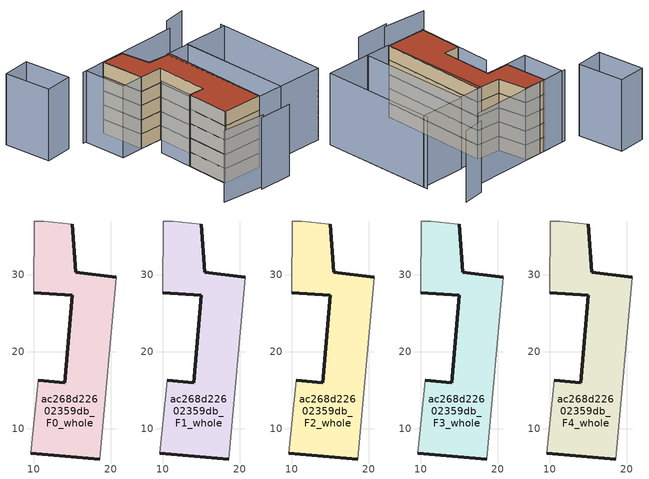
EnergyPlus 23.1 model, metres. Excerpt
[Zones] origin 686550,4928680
ac268d22602359db_F0_whole
 floor ground (EU_floor_Construction): 18.54,6.07 20.68,29.67 15.45,30.33 14.98,36.51 11.28,36.92 10.02,36.96 9.96,27.67 15.01,27.29 14.03,15.96 10.55,16.26 9.6,6.82 z0
 wall outside (EU_wall_Construction): 10.55,16.26 14.03,15.96 15.01,27.29 9.96,27.67 / 14.98,36.51 15.45,30.33 20.68,29.67 / 18.54,6.07 9.6,6.82 z0:3
 wall adiabatic (EU_wall_Construction): 9.96,27.67 10.02,36.96 11.28,36.92 14.98,36.51 / 20.68,29.67 18.54,6.07 / 9.6,6.82 10.55,16.26 z0:3
ac268d22602359db_F1_whole
 floor to ac268d22602359db_F0_whole (EU_floor_Construction): 18.53,6.07 20.67,29.67 15.45,30.33 14.98,36.51 11.27,36.92 10.01,36.96 9.96,27.67 15,27.29 14.02,15.96 10.54,16.26 9.6,6.82 z3
 wall outside (EU_wall_Construction): 10.55,16.26 14.03,15.96 15.01,27.29 9.96,27.67 / 14.98,36.51 15.45,30.33 20.68,29.67 / 18.54,6.07 9.6,6.82 z3:6
 wall adiabatic (EU_wall_Construction): 9.96,27.67 10.02,36.96 11.28,36.92 14.98,36.51 / 20.68,29.67 18.54,6.07 / 9.6,6.82 10.55,16.26 z3:6
ac268d22602359db_F2_whole
 floor to ac268d22602359db_F1_whole (EU_floor_Construction): 18.53,6.07 20.67,29.67 15.45,30.33 14.98,36.51 11.27,36.92 10.01,36.96 9.96,27.67 15,27.29 14.02,15.96 10.54,16.26 9.6,6.82 z6
 wall outside (EU_wall_Construction): 10.55,16.26 14.03,15.96 15.01,27.29 9.96,27.67 / 14.98,36.51 15.45,30.33 20.68,29.67 / 18.54,6.07 9.6,6.82 z6:9
 wall adiabatic (EU_wall_Construction): 9.96,27.67 10.02,36.96 11.28,36.92 14.98,36.51 / 20.68,29.67 18.54,6.07 / 9.6,6.82 10.55,16.26 z6:9
ac268d22602359db_F3_whole
 floor to ac268d22602359db_F2_whole (EU_floor_Construction): 18.53,6.07 20.67,29.67 15.45,30.33 14.98,36.51 11.27,36.92 10.01,36.96 9.96,27.67 15,27.29 14.02,15.96 10.54,16.26 9.6,6.82 z9
 wall outside (EU_wall_Construction): 10.55,16.26 14.03,15.96 15.01,27.29 9.96,27.67 / 14.98,36.51 15.45,30.33 20.68,29.67 / 18.54,6.07 9.6,6.82 z9:12
 wall adiabatic (EU_wall_Construction): 9.96,27.67 10.02,36.96 11.28,36.92 14.98,36.51 / 20.68,29.67 18.54,6.07 / 9.6,6.82 10.55,16.26 z9:12
ac268d22602359db_F4_whole
 floor to ac268d22602359db_F3_whole (EU_floor_Construction): 18.53,6.07 20.67,29.67 15.45,30.33 14.98,36.51 11.27,36.92 10.01,36.96 9.96,27.67 15,27.29 14.02,15.96 10.54,16.26 9.6,6.82 z12
 wall outside (EU_wall_Construction): 10.55,16.26 14.03,15.96 15.01,27.29 9.96,27.67 / 14.98,36.51 15.45,30.33 20.68,29.67 / 18.54,6.07 9.6,6.82 z12:15
 wall adiabatic (EU_wall_Construction): 9.96,27.67 10.02,36.96 11.28,36.92 14.98,36.51 / 20.68,29.67 18.54,6.07 / 9.6,6.82 10.55,16.26 z12:15
 roof outside (EU_roof_Construction): 14.98,36.51 15.45,30.33 20.68,29.67 18.54,6.07 9.6,6.82 10.55,16.26 14.03,15.96 15.01,27.29 9.96,27.67 10.02,36.96 11.28,36.92 z15
shading: 12.15,0.06 19.54,-0.33 / 3.67,2.03 13.28,0.64 / 11.29,23.75 9.58,6.61 / 34.05,5.02 35.65,30.14 / 28.3,36.22 4.58,37.19 / 35.1,39.12 30.18,38.58 / 35.59,29.14 34.05,4.98 / 34.05,4.98 24.05,5.62 / 24.05,5.62 25.59,29.78 / 25.59,29.78 35.59,29.14 / 25.59,29.59 24.05,5.61 / 24.05,5.61 18.53,5.96 / 18.53,5.96 20.07,29.94 / 20.07,29.94 25.59,29.59 / 1.27,37.93 -4.8,37.69 / -4.8,37.69 -5.19,47.74 / -5.19,47.74 0.88,47.98 / 0.88,47.98 1.27,37.93 / 5.05,27.84 5.37,37.16 / 5.37,37.16 10.28,36.99 / 10.28,36.99 9.96,27.68 / 9.96,27.68 5.05,27.84 z0:15
[Building]
EU S2 Campaign: North Axis=0; Terrain=City; Solar Distribution=FullExterior
[Site:Location]
Bologna: Latitude=44.5; Longitude=11.25; Time Zone=1; Elevation=37
[SizingPeriod:WeatherFileDays]
AnnualSizingPeriod: Begin Month=1; Begin Day of Month=1; End Month=12; End Day of Month=31; Day of Week for Start Day=Monday; Use Weather File Daylight Saving Period=No; Use Weather File Rain and Snow Indicators=No
[MATERIAL]
EU_InternalMass_Material: Roughness=MediumRough; Thickness=0.1; Conductivity=1; Density=1800; Specific Heat=900; Thermal Absorptance=0.9; Solar Absorptance=0.7; Visible Absorptance=0.7
[MATERIAL:NOMASS] Roughness=MediumRough; Thermal Absorptance=0.9; Solar Absorptance=0.7; Visible Absorptance=0.7
Name | Thermal Resistance
EU_wall_NoMass | 0.905828
EU_roof_NoMass | 0.37593
EU_floor_NoMass | 0.67114
[CONSTRUCTION]
EU_wall_Construction: EU_wall_NoMass
EU_roof_Construction: EU_roof_NoMass
EU_floor_Construction: EU_floor_NoMass
EU_InternalMass_Construction: EU_InternalMass_Material
[ZONE] Type=1; Multiplier=1; Ceiling Height=autocalculate; Floor Area=autocalculate; Part of Total Floor Area=Yes
Name | Volume
ac268d22602359db_F0_whole | 631.589
ac268d22602359db_F1_whole; ac268d22602359db_F2_whole; ac268d22602359db_F3_whole; ac268d22602359db_F4_whole | 631.59
[INTERNALMASS] Construction=EU_InternalMass_Construction; Surface Area=210.53
Name | Zone or ZoneList
ac268d22602359db_F0_whole_EU_InternalMass | ac268d22602359db_F0_whole
ac268d22602359db_F1_whole_EU_InternalMass | ac268d22602359db_F1_whole
ac268d22602359db_F2_whole_EU_InternalMass | ac268d22602359db_F2_whole
ac268d22602359db_F3_whole_EU_InternalMass | ac268d22602359db_F3_whole
ac268d22602359db_F4_whole_EU_InternalMass | ac268d22602359db_F4_whole
[OTHEREQUIPMENT] Fuel Type=Electricity; Design Level Calculation Method=Watts/Area; Power per Zone Floor Area=1; Fraction Latent=0; Fraction Radiant=0; Fraction Lost=0; Carbon Dioxide Generation Rate=0; EndUse Subcategory=EU_Step8_InternalGains
Name | Zone or ZoneList or Space or SpaceList | Schedule
EU_Step8_InternalGain_ac268d22602359db_F0_whole_f000 | ac268d22602359db_F0_whole | EU_Step8_GainSchedule_ac268d22602359db_F0_whole_f000
EU_Step8_InternalGain_ac268d22602359db_F1_whole_f000 | ac268d22602359db_F1_whole | EU_Step8_GainSchedule_ac268d22602359db_F1_whole_f000
EU_Step8_InternalGain_ac268d22602359db_F2_whole_f000 | ac268d22602359db_F2_whole | EU_Step8_GainSchedule_ac268d22602359db_F2_whole_f000
EU_Step8_InternalGain_ac268d22602359db_F3_whole_f000 | ac268d22602359db_F3_whole | EU_Step8_GainSchedule_ac268d22602359db_F3_whole_f000
EU_Step8_InternalGain_ac268d22602359db_F4_whole_f000 | ac268d22602359db_F4_whole | EU_Step8_GainSchedule_ac268d22602359db_F4_whole_f000
[ZONEVENTILATION:DESIGNFLOWRATE] Schedule=EU_AlwaysOn; Design Flow Rate Calculation Method=AirChanges/Hour; Air Changes per Hour=0.73129; Ventilation Type=Natural; Fan Pressure Rise=0; Fan Total Efficiency=1; Constant Term Coefficient=1; Temperature Term Coefficient=0; Velocity Term Coefficient=0; Velocity Squared Term Coefficient=0; Minimum Indoor Temperature=-100; Maximum Indoor Temperature=100; Delta Temperature=-100; Minimum Outdoor Temperature=-100; Maximum Outdoor Temperature=100; Maximum Wind Speed=40
Name | Zone or ZoneList or Space or SpaceList
EU_ConstantAir_ac268d22602359db_F0_whole | ac268d22602359db_F0_whole
EU_ConstantAir_ac268d22602359db_F1_whole | ac268d22602359db_F1_whole
EU_ConstantAir_ac268d22602359db_F2_whole | ac268d22602359db_F2_whole
EU_ConstantAir_ac268d22602359db_F3_whole | ac268d22602359db_F3_whole
EU_ConstantAir_ac268d22602359db_F4_whole | ac268d22602359db_F4_whole
[HVACTEMPLATE:THERMOSTAT] Constant Heating Setpoint=20; Constant Cooling Setpoint=50
EU_HeatOnly_ac268d22602359db_F0_whole; EU_HeatOnly_ac268d22602359db_F1_whole; EU_HeatOnly_ac268d22602359db_F2_whole; EU_HeatOnly_ac268d22602359db_F3_whole; EU_HeatOnly_ac268d22602359db_F4_whole
[HVACTEMPLATE:ZONE:IDEALLOADSAIRSYSTEM] System Availability Schedule=EU_AlwaysOn; Maximum Heating Supply Air Temperature=50; Minimum Cooling Supply Air Temperature=13; Maximum Heating Supply Air Humidity Ratio=0.0156; Minimum Cooling Supply Air Humidity Ratio=0.0077; Heating Limit=NoLimit; Cooling Limit=NoLimit; Heating Availability Schedule=EU_AlwaysOn; Cooling Availability Schedule=EU_CoolingOff; Dehumidification Control Type=ConstantSensibleHeatRatio; Cooling Sensible Heat Ratio=0.7; Dehumidification Setpoint=60; Humidification Control Type=None; Humidification Setpoint=30; Outdoor Air Method=None; Outdoor Air Flow Rate per Person=0.00944; Outdoor Air Flow Rate per Zone Floor Area=0; Outdoor Air Flow Rate per Zone=0; Demand Controlled Ventilation Type=None; Outdoor Air Economizer Type=NoEconomizer; Heat Recovery Type=None; Sensible Heat Recovery Effectiveness=0.7; Latent Heat Recovery Effectiveness=0.65
Name | Template Thermostat
ac268d22602359db_F0_whole | EU_HeatOnly_ac268d22602359db_F0_whole
ac268d22602359db_F1_whole | EU_HeatOnly_ac268d22602359db_F1_whole
ac268d22602359db_F2_whole | EU_HeatOnly_ac268d22602359db_F2_whole
ac268d22602359db_F3_whole | EU_HeatOnly_ac268d22602359db_F3_whole
ac268d22602359db_F4_whole | EU_HeatOnly_ac268d22602359db_F4_whole
[SIZING:ZONE] Zone Cooling Design Supply Air Temperature Input Method=SupplyAirTemperature; Zone Cooling Design Supply Air Temperature=13; Zone Heating Design Supply Air Temperature Input Method=SupplyAirTemperature; Zone Heating Design Supply Air Temperature=50; Zone Cooling Design Supply Air Humidity Ratio=0.008; Zone Heating Design Supply Air Humidity Ratio=0.008; Cooling Design Air Flow Method=DesignDay; Cooling Design Air Flow Rate=0; Cooling Minimum Air Flow per Zone Floor Area=0.000762; Cooling Minimum Air Flow=0; Cooling Minimum Air Flow Fraction=0.2; Heating Design Air Flow Method=DesignDay; Heating Design Air Flow Rate=0; Heating Maximum Air Flow per Zone Floor Area=0.002032; Heating Maximum Air Flow=0.141576; Heating Maximum Air Flow Fraction=0.3; Account for Dedicated Outdoor Air System=No; Dedicated Outdoor Air System Control Strategy=NeutralSupplyAir; Dedicated Outdoor Air Low Setpoint Temperature for Design=autosize; Dedicated Outdoor Air High Setpoint Temperature for Design=autosize; Zone Load Sizing Method=Sensible Load Only No Latent Load; Zone Latent Cooling Design Supply Air Humidity Ratio Input Method=HumidityRatioDifference; Zone Cooling Design Supply Air Humidity Ratio Difference=0.005; Zone Latent Heating Design Supply Air Humidity Ratio Input Method=HumidityRatioDifference; Zone Humidification Design Supply Air Humidity Ratio Difference=0.005
ac268d22602359db_F0_whole; ac268d22602359db_F1_whole; ac268d22602359db_F2_whole; ac268d22602359db_F3_whole; ac268d22602359db_F4_whole
[SCHEDULE:CONSTANT]
Name | Hourly Value
EU_AlwaysOn | 1
EU_CoolingOff | 0
[SCHEDULE:FILE] Column Number=1; Rows to Skip at Top=0; Number of Hours of Data=8760; Column Separator=Comma; Interpolate to Timestep=No; Minutes per Item=60; Adjust Schedule for Daylight Savings=Yes
Name | File
EU_Step8_GainSchedule_ac268d22602359db_F0_whole_f000 | ../../schedules/ac268d22602359db/ac268d22602359db_F0_whole_f000_gain.csv
EU_Step8_GainSchedule_ac268d22602359db_F1_whole_f000 | ../../schedules/ac268d22602359db/ac268d22602359db_F1_whole_f000_gain.csv
EU_Step8_GainSchedule_ac268d22602359db_F2_whole_f000 | ../../schedules/ac268d22602359db/ac268d22602359db_F2_whole_f000_gain.csv
EU_Step8_GainSchedule_ac268d22602359db_F3_whole_f000 | ../../schedules/ac268d22602359db/ac268d22602359db_F3_whole_f000_gain.csv
EU_Step8_GainSchedule_ac268d22602359db_F4_whole_f000 | ../../schedules/ac268d22602359db/ac268d22602359db_F4_whole_f000_gain.csv
